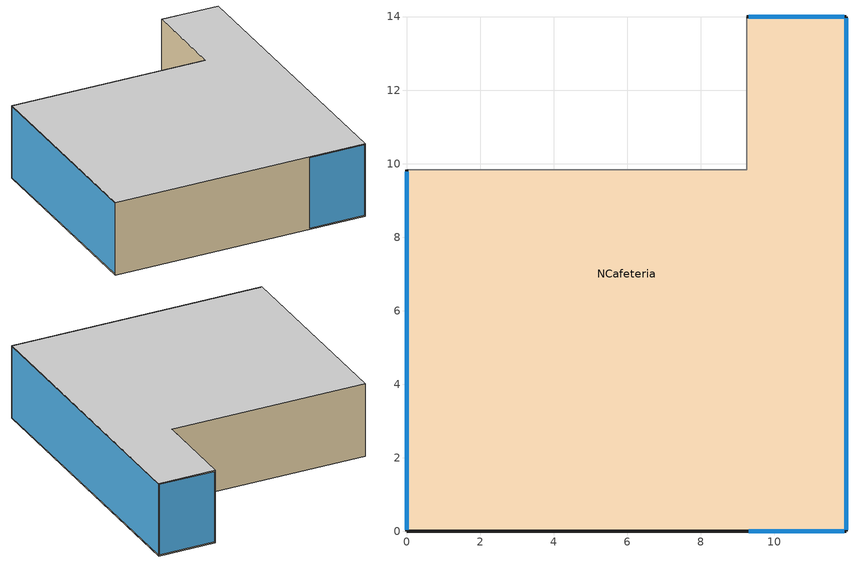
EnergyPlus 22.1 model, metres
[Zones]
NCafeteria
 floor adiabatic (No mass): 11.95,14 11.95,0 0,0 0,9.83 9.25,9.83 9.25,14 z0
 wall outside (No mass): 0,9.83 0,0 11.95,0 11.95,14 9.25,14 z0:3.5
 wall adiabatic (No mass): 9.25,14 9.25,9.83 0,9.83 z0:3.5
 window (ASHRAE 189.1-2009 ExtWindow ClimateZone 4-5): 11.95,0.05 11.95,13.95 / 0,9.78 0,0.05 / 9.3,0 11.9,0 / 11.9,14 9.3,14 z0.05:3.45
 ceiling adiabatic (No mass): 11.95,0 11.95,14 9.25,14 9.25,9.83 0,9.83 0,0 z3.5
[Building]
Building 1: Temperature Convergence Tolerance Value {deltaC}=1e-07; Maximum Number of Warmup Days=100; Minimum Number of Warmup Days=1
[Site:Location]
Temixco: Latitude {deg}=18.51; Longitude {deg}=-99.14; Time Zone {hr}=-6; Elevation {m}=1219
[Site:HeightVariation]
Wind Speed Profile Exponent=0; Wind Speed Profile Boundary Layer Thickness {m}=1e-15; Air Temperature Gradient Coefficient {K/m}=0
[Material:NoMass]
CP02 CARPET PAD: Roughness=VerySmooth; Thermal Resistance {m2-K/W}=100000000000000; Thermal Absorptance=1e-15; Solar Absorptance=1e-15; Visible Absorptance=0
[WindowMaterial:Glazing]
Theoretical Glass [207]: Optical Data Type=SpectralAverage; Thickness {m}=3E-22; Solar Transmittance at Normal Incidence=0; Front Side Solar Reflectance at Normal Incidence=0; Back Side Solar Reflectance at Normal Incidence=0; Visible Transmittance at Normal Incidence=0; Front Side Visible Reflectance at Normal Incidence=0; Back Side Visible Reflectance at Normal Incidence=0; Infrared Transmittance at Normal Incidence=0; Front Side Infrared Hemispherical Emissivity=1E-26; Back Side Infrared Hemispherical Emissivity=1E-23; Conductivity {W/m-K}=1E-27; Dirt Correction Factor for Solar and Visible Transmittance=1E-30; Solar Diffusing=No
[Construction]
No mass: CP02 CARPET PAD
ASHRAE 189.1-2009 ExtWindow ClimateZone 4-5: Theoretical Glass [207]
[Zone]
NCafeteria
[ZoneControl:Thermostat]
PBCafe1_thmt: Zone or ZoneList=NCafeteria; Control Type Schedule=EvapZones_type; Control 1=PBCafe1_tt
[ThermostatSetpoint:DualSetpoint]
PBCafe1_tt: Heating Setpoint Temperature Schedule=PBCafe1_tsp; Cooling Setpoint Temperature Schedule=PBCafe1_tsp
[ZoneHVAC:IdealLoadsAirSystem]
PBCafe1_hvac: Availability Schedule=BldgAvailable_Z1; Maximum Heating Supply Air Temperature {C}=90; Minimum Cooling Supply Air Temperature {C}=-10; Heating Limit=NoLimit; Cooling Limit=NoLimit; Dehumidification Control Type=Humidistat; Cooling Sensible Heat Ratio=0.5; Humidification Control Type=Humidistat; Demand Controlled Ventilation Type=None; Outdoor Air Economizer Type=NoEconomizer; Heat Recovery Type=None
[Zone equipment]
NCafeteria: PBCafe1_hvac
[PythonPlugin:SearchPaths]
Direccion: Add Current Working Directory to Search Path=Yes; Add Input File Directory to Search Path=Yes; Add epin Environment Variable to Search Path=Yes; Search Path 1=C:\Users\Usuario\Desktop\tesis\Thesis_EvaporativeCooling3.0\idf\OneZone_OpenWind_HVAC_plugin_conEvap_correcionPy
[PythonPlugin:Instance]
EvapMistCooling_EMS: Run During Warmup Days=No; Python Module=Base23; Plugin Class=EvapMistCooling
[PythonPlugin:Variables]
PythonVariables: Variable Name 1=PBCafe1_eff_evp; Variable Name 2=PBCafe1_eff_sys; Variable Name 3=PBCafe1_Tee; Variable Name 4=PBCafe1_RHee; Variable Name 5=PBCafe1_Qin; Variable Name 6=PBCafe1_Tbh; Variable Name 7=PBCafe1_hum
[PythonPlugin:OutputVariable] Type of Data in Variable=Averaged; Update Frequency=ZoneTimestep
Name | Python Plugin Variable | Units
PBCafe1 Evaporative Effectiveness | PBCafe1_eff_evp
PBCafe1 System Effectiveness | PBCafe1_eff_sys
PBCafe1 Result Temperature | PBCafe1_Tee | C
PBCafe1 Result HR | PBCafe1_RHee | %
PBCafe1 input airflow | PBCafe1_Qin | m^3/s
[Schedule:Compact]
PBCafe1_tsp: Through: 12/31, For: AllDays, Until: 24:00, 23
EvapZones_type: Through: 12/31, For: AllDays, Until: 24:00, 4
BldgAvailable_Z1: Through: 01/15, For: AllDays, Until: 24:00, 0, Through: 01/16, For: AllDays, Until: 01:00, 0, Until: 01:04, 0, Until: 01:05, 1, Until: 24:00, 0, Through: 12/31, For: AllDays, Until: 24:00, 0
[AirflowNetwork:SimulationControl]
Cafeteria: AirflowNetwork Control=MultizoneWithoutDistribution; Wind Pressure Coefficient Type=SurfaceAverageCalculation; Height Selection for Local Wind Pressure Calculation=OpeningHeight; Building Type=LowRise; Maximum Number of Iterations=30000; Initialization Type=ZeroNodePressures; Relative Airflow Convergence Tolerance=0.0001; Absolute Airflow Convergence Tolerance {kg/s}=0.000001; Convergence Acceleration Limit=-.5; Azimuth Angle of Long Axis of Building {deg}=0; Ratio of Building Width Along Short Axis to Width Along Long Axis=1; Height Dependence of External Node Temperature=No; Solver=SkylineLU; Allow Unsupported Zone Equipment=No
[AirflowNetwork:MultiZone:Zone]
NCafeteria: Ventilation Control Mode=Constant; Minimum Venting Open Factor=1; Indoor and Outdoor Temperature Difference Upper Limit for Minimum Venting Open Factor {deltaC}=100; Indoor and Outdoor Enthalpy Difference Upper Limit for Minimum Venting Open Factor {deltaJ/kg}=300000; Single Sided Wind Pressure Coefficient Algorithm=Standard; Facade Width {m}=10
[AirflowNetwork:MultiZone:Surface] Window/Door Opening Factor, or Crack Factor=1; Ventilation Control Mode=Constant; Minimum Venting Open Factor=1; Indoor and Outdoor Temperature Difference Upper Limit for Minimum Venting Open Factor {deltaC}=100; Indoor and Outdoor Enthalpy Difference Upper Limit for Minimum Venting Open Factor {deltaJ/kg}=300000; Equivalent Rectangle Method=PolygonHeight; Equivalent Rectangle Aspect Ratio=1
Name | Leakage Component
NCafeteria_Entrada | NKF_Entrada
NCafeteria_VentanaOeste | NKF_VentanaOeste
[AirflowNetwork:MultiZone:Component:DetailedOpening] Air Mass Flow Exponent When Opening is Closed=0.5; Type of Rectangular Large Vertical Opening (LVO)=NonPivoted; Number of Sets of Opening Factor Data=2; Opening Factor 1=0; Discharge Coefficient for Opening Factor 1=0.001; Width Factor for Opening Factor 1=0; Height Factor for Opening Factor 1=0; Start Height Factor for Opening Factor 1=0; Opening Factor 2=1; Width Factor for Opening Factor 2=1; Height Factor for Opening Factor 2=1; Start Height Factor for Opening Factor 2=0
Name | Air Mass Flow Coefficient When Opening is Closed {kg/s-m} | Discharge Coefficient for Opening Factor 2
NKF_Entrada* | 1e-12 | 1
NKF_VentanaOeste* | 1e-08 | 1
NKF_Entrada | 1e-08 | 0.5
NKF_VentanaOeste | 1e-11 | 0.2
